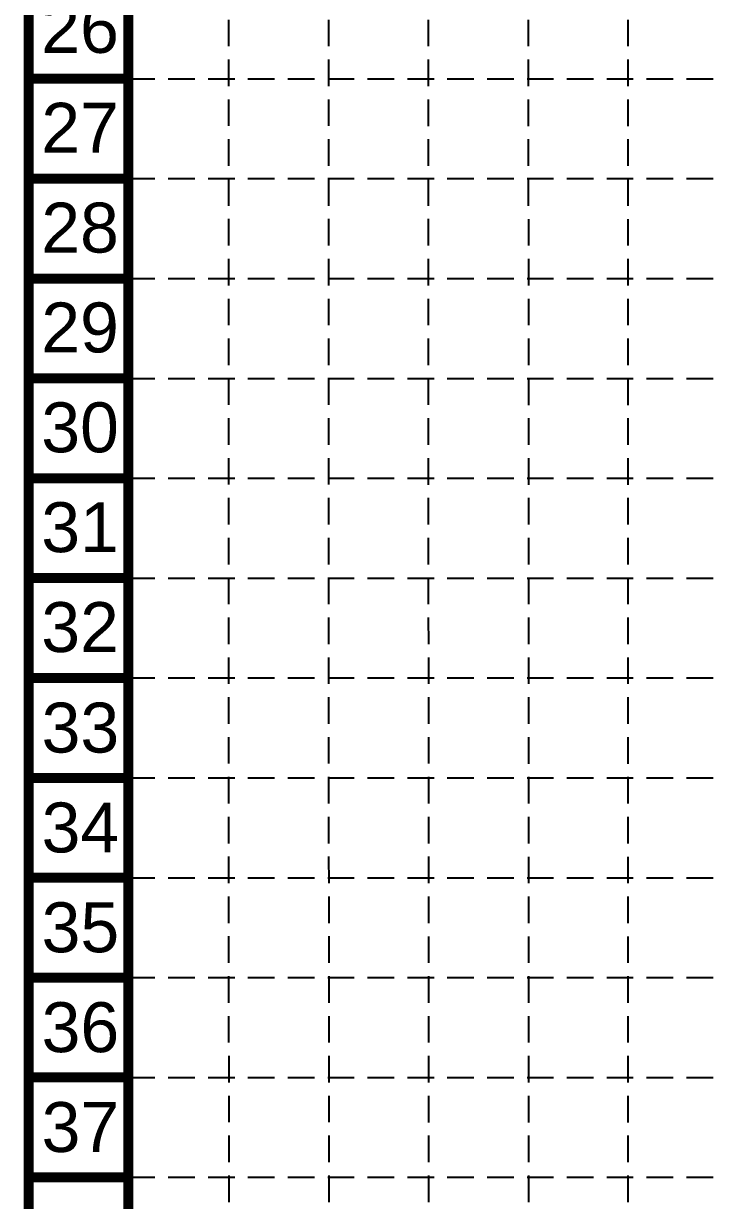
# Model space of a CAD drawing. Extents: x 7749 to 9256, y 6499 to 8908.
# Drawn here: x 7748.8 to 8006.6, y 7469.4 to 7912.4 of the extents above; entities that cross this region are included whole.
import ezdxf
from ezdxf.enums import TextEntityAlignment as Align

# ---------------------------------------------------------------- set-up
doc = ezdxf.new("R2010")
doc.units = 0
doc.header["$MEASUREMENT"] = 0
doc.linetypes.add('DASHED', pattern=[0.75, 0.5, -0.25])
doc.layers.add('BASE', color=7, linetype='Continuous')
doc.layers.add('GRID', color=254, linetype='DASHED')
doc.styles.get("Standard").update_dxf_attribs({"font": 'ARIAL.TTF'})

msp = doc.modelspace()

# ---------------------------------------------------------------- linework, layer by layer
at = {"layer": 'BASE', "const_width": 3.76}
for points in [[(9254.16, 6500.92), (9254.16, 8906.43), (7750.71, 8906.43), (7750.71, 6500.92)], [(9216.57, 6538.5), (9216.57, 8868.85), (7788.29, 8868.85), (7788.29, 6538.5)]]:
    msp.add_lwpolyline(points, close=True, dxfattribs=at)
for points in [[(7788.29, 7891.61), (7750.71, 7891.61)], [(7788.29, 7854.02), (7750.71, 7854.02)], [(7788.29, 7816.43), (7750.71, 7816.43)], [(7788.29, 7778.85), (7750.71, 7778.85)], [(7788.29, 7741.26), (7750.71, 7741.26)], [(7788.29, 7703.67), (7750.71, 7703.67)], [(7788.29, 7666.09), (7750.71, 7666.09)], [(7788.29, 7628.5), (7750.71, 7628.5)], [(7788.29, 7590.92), (7750.71, 7590.92)], [(7788.29, 7553.33), (7750.71, 7553.33)], [(7788.29, 7515.74), (7750.71, 7515.74)], [(7788.29, 7478.16), (7750.71, 7478.16)]]:
    msp.add_lwpolyline(points, dxfattribs=at)
at = {"layer": 'GRID', "linetype": 'DASHED', "ltscale": 20}
for p, q in [((7826.22, 6688.85), (7826.02, 8867.44)), ((7863.97, 6688.85), (7863.5, 8867.42)), ((7901.44, 6688.84), (7901.09, 8867.32)), ((7939.23, 6688.83), (7938.63, 8867.26)), ((7976.47, 6688.83), (7976.31, 8867.55)), ((7788.29, 7891.61), (9216.57, 7891.61)), ((7788.29, 7854.02), (9216.57, 7854.02)), ((7788.29, 7816.43), (9216.57, 7816.43)), ((7788.29, 7778.85), (9216.57, 7778.85)), ((7788.29, 7741.26), (9216.57, 7741.26)), ((7788.29, 7703.67), (9216.57, 7703.67)), ((7788.29, 7666.09), (9216.57, 7666.09)), ((7788.29, 7628.5), (9216.57, 7628.5)), ((7788.29, 7590.92), (9216.57, 7590.92)), ((7788.29, 7553.33), (9216.57, 7553.33)), ((7788.29, 7515.74), (9216.57, 7515.74)), ((7788.29, 7478.16), (9216.57, 7478.16))]:
    msp.add_line(p, q, dxfattribs=at)

# ---------------------------------------------------------------- texts
at = {"layer": 'BASE'}
for s, p in [('26', (7770.1, 7910.77)), ('27', (7770.1, 7873.18)), ('28', (7770.1, 7835.59)), ('29', (7770.1, 7798.01)), ('30', (7770.1, 7760.42)), ('31', (7770.1, 7722.84)), ('32', (7770.1, 7685.25)), ('33', (7770.22, 7647.41)), ('34', (7770.22, 7609.82)), ('35', (7770.22, 7572.24)), ('36', (7770.22, 7534.65)), ('37', (7770.22, 7497.07))]:
    msp.add_text(s, height=18.793, dxfattribs=at).set_placement(p, align=Align.MIDDLE_CENTER)

doc.saveas('drawing.dxf')
